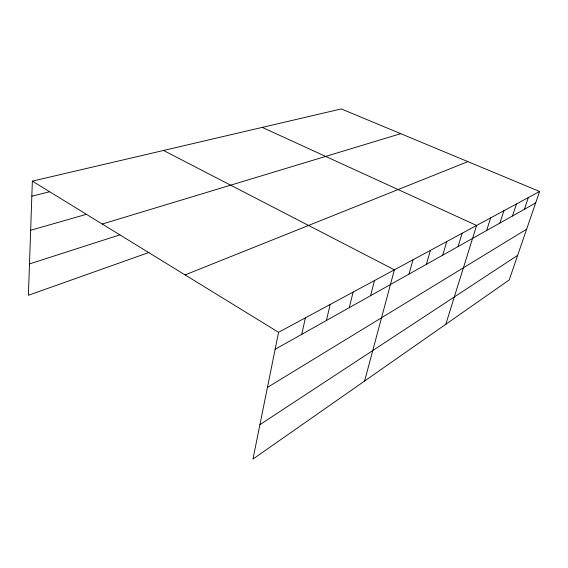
<?xml version="1.0" encoding="UTF-8"?>
<svg xmlns="http://www.w3.org/2000/svg" width="568" height="568" viewBox="0 0 568 568"><rect width="100%" height="100%" fill="white"/><g stroke="black" fill="none" stroke-linecap="round" stroke-linejoin="round"><path stroke-width="0.85" d="M539.6 191.473L278.561 332.315L252.959 459.072L509.212 279.939L539.6 191.473L341.269 108.928L32.355 181.128L28.4 295.275L148.979 252.455M301.778 334.325L305.364 317.853M326.43 320.48L330.143 304.483M349.306 307.629L353.111 292.094M370.592 295.679L374.475 280.564M364.585 381.043L394.384 269.821L163.527 150.47M409.003 274.11L412.986 259.789M426.398 264.34L430.402 250.389M442.728 255.167L446.753 241.57M458.085 246.54L462.118 233.278M445.816 324.257L476.595 225.468L262.231 127.395M486.634 230.509L490.66 217.878M499.918 223.054L503.93 210.714M512.471 215.996L516.475 203.947M524.37 209.322L528.346 197.543M259.903 424.679L517.654 255.359M267.436 387.404L526.635 229.209M275.132 349.284L535.645 202.982M185.083 274.912L467.89 161.624M29.486 263.928L119.933 234.818M102.24 224.041L400.745 133.679M30.651 230.267L86.478 214.299M31.836 196.194L49.43 191.792M32.355 181.128L278.561 332.315"/></g></svg>
